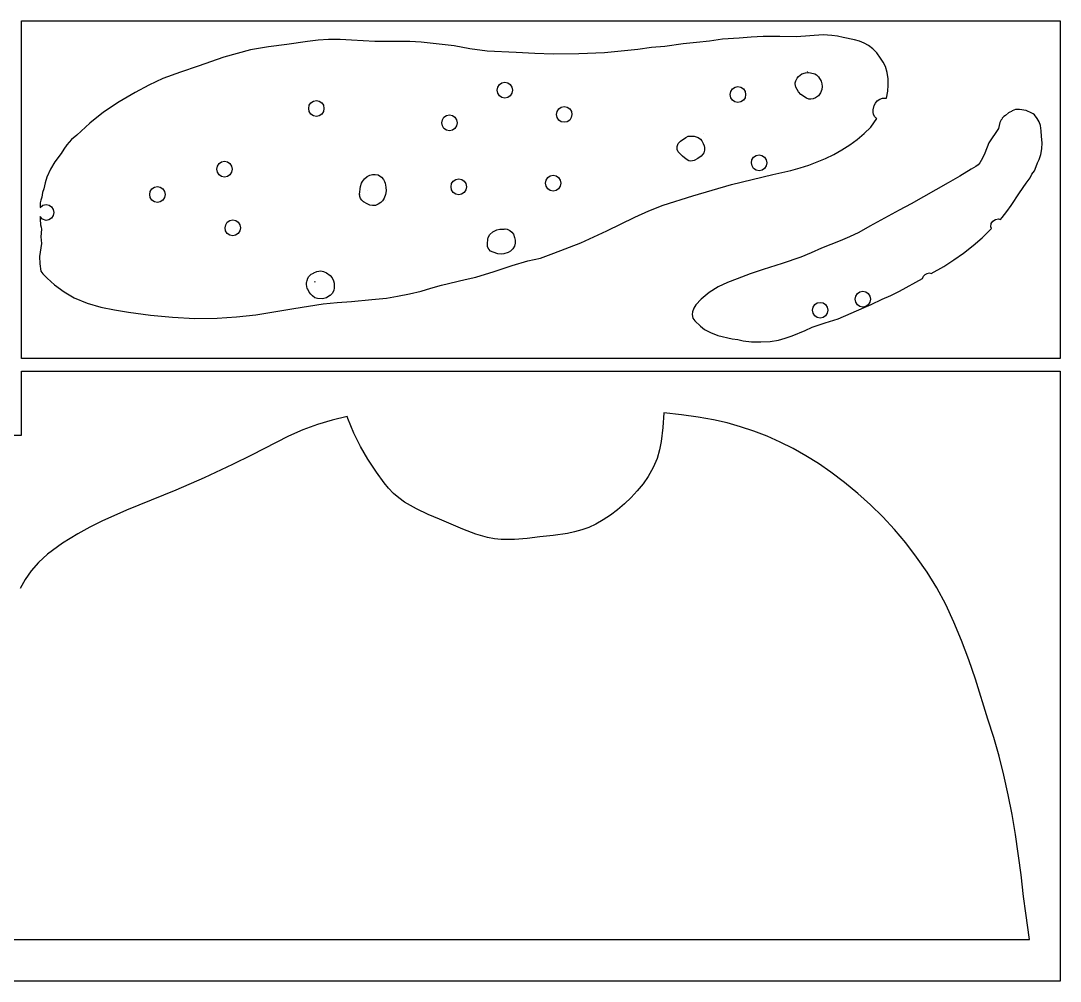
# Model space of a CAD drawing. Extents: x 2 to 598, y 977 to 2998.
# Drawn here: x 271.8 to 598, y 2696.5 to 2998 of the extents above; entities that cross this region are included whole.
import ezdxf

# ---------------------------------------------------------------- set-up
doc = ezdxf.new("R2010")
doc.units = 0

msp = doc.modelspace()

# ---------------------------------------------------------------- linework, layer by layer
at = {"layer": 'Calque 1'}
for p, q in [((361.825125, 2991.48375), (355.328, 2990.59)), ((365.081891, 2991.871094), (361.825125, 2991.48375)), ((368.35, 2992.1), (365.081891, 2991.871094)), ((371.988641, 2992.109375), (368.35, 2992.1)), ((375.643125, 2991.9425), (371.988641, 2992.109375)), ((382.928, 2991.53), (375.643125, 2991.9425)), ((390.218375, 2991.4825), (382.928, 2991.53)), ((393.864828, 2991.456875), (390.218375, 2991.4825)), ((397.505, 2991.3), (393.864828, 2991.456875)), ((407.865, 2990.12), (397.505, 2991.3)), ((487.92, 2991.58), (483.818875, 2991.15125)), ((492.055, 2992.19), (487.92, 2991.58)), ((497.256, 2992.57), (492.055, 2992.19)), ((501.010125, 2992.89), (497.256, 2992.57)), ((504.75, 2993.09), (501.010125, 2992.89)), ((510.013, 2993.015), (504.75, 2993.09)), ((515.273, 2993), (510.013, 2993.015)), ((519.408625, 2993.30375), (515.273, 2993)), ((523.572, 2993.54), (519.408625, 2993.30375)), ((523.571, 2993.54), (523.572, 2993.54)), ((526.329, 2993.42), (523.571, 2993.54)), ((523.571, 2993.54), (523.571, 2993.54)), ((528.093625, 2993.12), (526.329, 2993.42)), ((529.85, 2992.76), (528.093625, 2993.12)), ((533.404422, 2992.045781), (529.85, 2992.76)), ((534.991408, 2991.578574), (533.404422, 2992.045781)), ((536.470875, 2990.97625), (534.991408, 2991.578574)), ((343.863, 2988.84), (339.689453, 2987.770312)), ((349.573375, 2989.86125), (343.863, 2988.84)), ((355.328, 2990.59), (349.573375, 2989.86125)), ((412.747, 2989.22875), (407.865, 2990.12)), ((418.184, 2988.51), (412.747, 2989.22875)), ((427.274, 2988.08), (418.184, 2988.51)), ((433.078625, 2987.74375), (427.274, 2988.08)), ((454.997, 2987.99), (446.9345, 2987.5825)), ((465.438, 2988.98), (454.997, 2987.99)), ((469.738, 2989.64), (465.438, 2988.98)), ((473.874, 2989.93), (469.738, 2989.64)), ((479.648, 2990.73), (473.874, 2989.93)), ((483.818875, 2991.15125), (479.648, 2990.73)), ((537.857295, 2990.19252), (536.470875, 2990.97625)), ((539.165141, 2989.181094), (537.857295, 2990.19252)), ((540.408885, 2987.895684), (539.165141, 2989.181094)), ((541.603, 2986.29), (540.408885, 2987.895684)), ((335.580875, 2986.5375), (327.442, 2983.74)), ((339.689453, 2987.770312), (335.580875, 2986.5375)), ((438.863, 2987.52), (433.078625, 2987.74375)), ((446.9345, 2987.5825), (438.863, 2987.52)), ((542.4345, 2984.99875), (541.603, 2986.29)), ((543.158, 2983.64), (542.4345, 2984.99875)), ((321.922875, 2981.83375), (316.427, 2979.86)), ((327.442, 2983.74), (321.922875, 2981.83375)), ((516.944875, 2981.31125), (518.105, 2981.71)), ((518.105, 2981.71), (518.757, 2981.77)), ((518.746, 2982.06), (518.6318, 2981.95871)), ((518.6318, 2981.95871), (518.746, 2982.06)), ((518.746, 2982.06), (518.746, 2982.06)), ((518.757, 2981.77), (519.022, 2981.73)), ((518.757, 2981.77), (518.757, 2981.77)), ((519.022, 2981.73), (519.685, 2981.69)), ((519.685, 2981.69), (520.952875, 2981.375)), ((520.952875, 2981.375), (521.530422, 2981.009375)), ((543.723594, 2981.810312), (543.158, 2983.64)), ((543.96725, 2979.8175), (543.723594, 2981.810312)), ((316.427, 2979.86), (312.01375, 2977.8225)), ((422.029711, 2978.007298), (422.809592, 2978.549475)), ((422.809592, 2978.549475), (423.73, 2978.74)), ((423.73, 2978.74), (424.650715, 2978.549773)), ((423.73, 2978.74), (423.73, 2978.74)), ((424.650715, 2978.549773), (425.430935, 2978.007666)), ((514.818, 2978.17), (514.83, 2978.51)), ((515.062, 2977.12), (514.818, 2978.17)), ((514.83, 2978.51), (514.98375, 2979.14125)), ((514.83, 2978.51), (514.83, 2978.51)), ((514.98375, 2979.14125), (515.226, 2979.6)), ((515.226, 2979.6), (515.40525, 2979.9575)), ((515.40525, 2979.9575), (515.856, 2980.48)), ((515.856, 2980.48), (516.39, 2980.89)), ((516.39, 2980.89), (516.944875, 2981.31125)), ((521.530422, 2981.009375), (522.121, 2980.43)), ((522.121, 2980.43), (522.973125, 2979.05125)), ((522.973125, 2979.05125), (523.208172, 2978.257344)), ((523.208172, 2978.257344), (523.304, 2977.38)), ((543.990781, 2977.798438), (543.96725, 2979.8175)), ((307.746, 2975.47), (302.6735, 2972.51)), ((312.01375, 2977.8225), (307.746, 2975.47)), ((421.328, 2976.24), (421.509378, 2977.196213)), ((421.518064, 2975.270559), (421.328, 2976.24)), ((421.509378, 2977.196213), (422.029711, 2978.007298)), ((422.033116, 2974.479166), (421.518064, 2975.270559)), ((425.942834, 2975.270308), (425.42753, 2974.478799)), ((425.430935, 2978.007666), (425.951527, 2977.196453)), ((426.133, 2976.24), (425.942834, 2975.270308)), ((425.951527, 2977.196453), (426.133, 2976.24)), ((494.47, 2974.83), (494.651282, 2975.785973)), ((494.651282, 2975.785973), (495.171358, 2976.596931)), ((495.171358, 2976.596931), (495.950899, 2977.139177)), ((495.950899, 2977.139177), (496.871, 2977.33)), ((496.871, 2977.33), (497.791715, 2977.139773)), ((496.871, 2977.33), (496.871, 2977.33)), ((497.791715, 2977.139773), (498.571935, 2976.597666)), ((498.571935, 2976.597666), (499.092527, 2975.786453)), ((499.092527, 2975.786453), (499.274, 2974.83)), ((515.85, 2975.72), (515.062, 2977.12)), ((516.602, 2974.9), (515.85, 2975.72)), ((518.342, 2973.74), (516.602, 2974.9)), ((522.784375, 2975.385), (522.125703, 2974.4775)), ((523.182609, 2976.3975), (522.784375, 2975.385)), ((523.304, 2977.38), (523.182609, 2976.3975)), ((543.507, 2973.66), (543.896, 2975.89)), ((543.896, 2975.89), (543.990781, 2977.798438)), ((302.6735, 2972.51), (297.754, 2969.28)), ((362.348064, 2971.469441), (362.863116, 2972.260834)), ((362.863116, 2972.260834), (363.62611, 2972.79431)), ((363.62611, 2972.79431), (364.56, 2972.99)), ((364.56, 2972.99), (365.49421, 2972.794608)), ((364.56, 2972.99), (364.56, 2972.99)), ((365.49421, 2972.794608), (366.25753, 2972.261201)), ((366.25753, 2972.261201), (366.772834, 2971.469692)), ((422.79611, 2973.94569), (422.033116, 2974.479166)), ((423.73, 2973.75), (422.79611, 2973.94569)), ((424.66421, 2973.945392), (423.73, 2973.75)), ((425.42753, 2974.478799), (424.66421, 2973.945392)), ((494.659962, 2973.860811), (494.47, 2974.83)), ((495.174762, 2973.069533), (494.659962, 2973.860811)), ((495.937431, 2972.535989), (495.174762, 2973.069533)), ((496.871, 2972.34), (495.937431, 2972.535989)), ((497.80521, 2972.535392), (496.871, 2972.34)), ((498.56853, 2973.068799), (497.80521, 2972.535392)), ((499.083834, 2973.860308), (498.56853, 2973.068799)), ((499.274, 2974.83), (499.083834, 2973.860308)), ((519.115359, 2973.408906), (518.342, 2973.74)), ((519.698125, 2973.34125), (519.115359, 2973.408906)), ((520.452, 2973.52), (519.698125, 2973.34125)), ((521.223, 2973.81), (520.452, 2973.52)), ((522.125703, 2974.4775), (521.223, 2973.81)), ((539.65, 2971.45), (539.98425, 2972.17)), ((539.98425, 2972.17), (540.602, 2972.92)), ((540.602, 2972.92), (541.408, 2973.425)), ((541.408, 2973.425), (542.196, 2973.66)), ((542.196, 2973.66), (543.507, 2973.66)), ((297.754, 2969.28), (293.445625, 2965.84875)), ((362.158, 2970.5), (362.348064, 2971.469441)), ((362.339378, 2969.543787), (362.158, 2970.5)), ((362.859711, 2968.732702), (362.339378, 2969.543787)), ((363.639592, 2968.190525), (362.859711, 2968.732702)), ((366.260935, 2968.732334), (365.480715, 2968.190227)), ((366.781527, 2969.543547), (366.260935, 2968.732334)), ((366.772834, 2971.469692), (366.963, 2970.5)), ((366.963, 2970.5), (366.781527, 2969.543547)), ((405.38111, 2968.26431), (406.315, 2968.46)), ((406.315, 2968.46), (407.24921, 2968.264608)), ((406.315, 2968.46), (406.315, 2968.46)), ((439.961, 2968.61), (440.142473, 2969.566453)), ((440.151166, 2967.640308), (439.961, 2968.61)), ((440.142473, 2969.566453), (440.663065, 2970.377666)), ((440.663065, 2970.377666), (441.443285, 2970.919773)), ((441.443285, 2970.919773), (442.364, 2971.11)), ((442.364, 2971.11), (443.284408, 2970.919475)), ((442.364, 2971.11), (442.364, 2971.11)), ((443.284408, 2970.919475), (444.064289, 2970.377298)), ((444.064289, 2970.377298), (444.584622, 2969.566213)), ((444.766, 2968.61), (444.575936, 2967.640559)), ((444.584622, 2969.566213), (444.766, 2968.61)), ((539.259715, 2969.286858), (539.347, 2970.07)), ((539.410638, 2968.533377), (539.259715, 2969.286858)), ((539.347, 2970.07), (539.65, 2971.45)), ((539.779242, 2967.865707), (539.410638, 2968.533377)), ((581.731, 2969.13), (580.83, 2968.24)), ((582.19275, 2969.33875), (581.731, 2969.13)), ((582.755, 2969.51), (582.19275, 2969.33875)), ((582.919, 2969.7), (582.755, 2969.51)), ((583.9925, 2970.09625), (582.919, 2969.7)), ((585.219, 2970.2), (583.9925, 2970.09625)), ((587.32475, 2969.8525), (585.219, 2970.2)), ((585.219, 2970.2), (585.219, 2970.2)), ((589.102, 2969.04), (587.32475, 2969.8525)), ((589.558625, 2968.81), (589.102, 2969.04)), ((589.962, 2968.52), (589.558625, 2968.81)), ((590.74, 2967.34), (589.962, 2968.52)), ((293.445625, 2965.84875), (289.36, 2962.14)), ((364.56, 2968), (363.639592, 2968.190525)), ((365.480715, 2968.190227), (364.56, 2968)), ((403.913, 2965.97), (404.103064, 2966.939441)), ((404.103064, 2965.000559), (403.913, 2965.97)), ((404.103064, 2966.939441), (404.618116, 2967.730834)), ((404.618116, 2967.730834), (405.38111, 2968.26431)), ((407.24921, 2968.264608), (408.01253, 2967.731201)), ((408.01253, 2967.731201), (408.527834, 2966.939692)), ((408.527834, 2966.939692), (408.718, 2965.97)), ((408.718, 2965.97), (408.527834, 2965.000308)), ((440.66647, 2966.848799), (440.151166, 2967.640308)), ((441.42979, 2966.315392), (440.66647, 2966.848799)), ((442.364, 2966.12), (441.42979, 2966.315392)), ((443.29789, 2966.31569), (442.364, 2966.12)), ((444.060884, 2966.849166), (443.29789, 2966.31569)), ((444.575936, 2967.640559), (444.060884, 2966.849166)), ((538.53, 2964.6), (539.524375, 2965.915)), ((539.524375, 2965.915), (540.431, 2967.29)), ((540.345, 2967.34), (539.779242, 2967.865707)), ((540.431, 2967.29), (540.345, 2967.34)), ((579.029, 2966.06), (578.619, 2964.22)), ((579.479, 2966.91), (579.029, 2966.06)), ((579.889, 2967.29), (579.479, 2966.91)), ((580.261375, 2967.93125), (579.806, 2967.48)), ((579.806, 2967.48), (579.889, 2967.29)), ((580.83, 2968.24), (580.261375, 2967.93125)), ((591.387875, 2966.29875), (590.74, 2967.34)), ((591.846, 2965.16), (591.387875, 2966.29875)), ((592.055625, 2963.45125), (591.846, 2965.16)), ((289.36, 2962.14), (287.776375, 2960.75875)), ((404.618116, 2964.209166), (404.103064, 2965.000559)), ((405.38111, 2963.67569), (404.618116, 2964.209166)), ((406.315, 2963.48), (405.38111, 2963.67569)), ((407.24921, 2963.675392), (406.315, 2963.48)), ((408.01253, 2964.208799), (407.24921, 2963.675392)), ((408.527834, 2965.000308), (408.01253, 2964.208799)), ((482.546, 2961.79), (482.643, 2961.81)), ((482.643, 2961.81), (483.085, 2961.74)), ((482.643, 2961.81), (482.643, 2961.81)), ((486.087, 2962.71), (486.0405, 2962.716)), ((486.0405, 2962.716), (486.087, 2962.71)), ((486.087, 2962.71), (486.087, 2962.71)), ((534.321359, 2960.749844), (536.523631, 2962.600918)), ((536.523631, 2962.600918), (538.53, 2964.6)), ((578.619, 2964.22), (575.589, 2959.64)), ((592.173, 2961.72), (592.055625, 2963.45125)), ((286.288, 2959.07), (285.31, 2957.71375)), ((287.776375, 2960.75875), (286.288, 2959.07)), ((477.787, 2958.56), (478.130329, 2959.483467)), ((477.829, 2957.57), (477.787, 2958.56)), ((477.787, 2958.56), (477.787, 2958.56)), ((478.130329, 2959.483467), (478.798, 2960.19)), ((478.798, 2960.19), (480.532, 2961.4)), ((480.532, 2961.4), (481.2965, 2961.78125)), ((481.2965, 2961.78125), (481.5, 2961.75)), ((481.5, 2961.75), (481.776, 2961.78)), ((481.776, 2961.78), (482.179, 2961.79)), ((482.179, 2961.79), (482.546, 2961.79)), ((483.085, 2961.74), (483.731, 2961.55)), ((483.731, 2961.55), (484.368, 2961.32)), ((484.368, 2961.32), (485.16675, 2960.78875)), ((485.16675, 2960.78875), (485.541, 2960.31)), ((485.541, 2960.31), (485.986, 2959.51)), ((485.986, 2959.51), (486.266, 2958.7)), ((486.266, 2958.7), (486.375875, 2958.20625)), ((529.478125, 2957.48375), (531.960439, 2959.044785)), ((531.960439, 2959.044785), (534.321359, 2960.749844)), ((575.589, 2959.64), (574.296, 2956.44875)), ((592.3435, 2959.735), (592.173, 2961.72)), ((592.256, 2957.75), (592.3435, 2959.735)), ((284.446, 2956.29), (282.522, 2953.73)), ((285.31, 2957.71375), (284.446, 2956.29)), ((478.109939, 2956.879625), (477.829, 2957.57)), ((478.579, 2956.31), (478.109939, 2956.879625)), ((479.437125, 2955.5), (478.579, 2956.31)), ((480.587, 2954.54), (479.437125, 2955.5)), ((485.333, 2955.54), (484.318, 2954.76)), ((485.889125, 2956.09), (485.333, 2955.54)), ((486.151016, 2956.589062), (485.889125, 2956.09)), ((486.347, 2957.39), (486.151016, 2956.589062)), ((486.375875, 2958.20625), (486.347, 2957.39)), ((501.794711, 2955.197298), (502.574592, 2955.739475)), ((502.574592, 2955.739475), (503.495, 2955.93)), ((503.495, 2955.93), (504.415715, 2955.739773)), ((503.495, 2955.93), (503.495, 2955.93)), ((504.415715, 2955.739773), (505.195935, 2955.197666)), ((524.298328, 2954.785781), (526.91167, 2956.064746)), ((526.91167, 2956.064746), (529.478125, 2957.48375)), ((574.296, 2956.44875), (573.6045, 2954.879844)), ((591.395, 2954.44), (591.896, 2956.06125)), ((591.896, 2956.06125), (592.256, 2957.75)), ((282.522, 2953.73), (281.14225, 2951.38875)), ((333.319, 2951.42), (333.509064, 2952.389441)), ((333.509064, 2952.389441), (334.024116, 2953.180834)), ((334.024116, 2953.180834), (334.78711, 2953.71431)), ((334.78711, 2953.71431), (335.721, 2953.91)), ((335.721, 2953.91), (336.65521, 2953.714608)), ((335.721, 2953.91), (335.721, 2953.91)), ((336.65521, 2953.714608), (337.41853, 2953.181201)), ((337.41853, 2953.181201), (337.933834, 2952.389692)), ((337.933834, 2952.389692), (338.124, 2951.42)), ((481.432094, 2954.080313), (480.587, 2954.54)), ((482.124, 2953.9675), (481.432094, 2954.080313)), ((483.103, 2954.19), (482.124, 2953.9675)), ((484.318, 2954.76), (483.103, 2954.19)), ((501.093, 2953.43), (501.274378, 2954.386213)), ((501.283064, 2952.460559), (501.093, 2953.43)), ((501.274378, 2954.386213), (501.794711, 2955.197298)), ((501.798116, 2951.669166), (501.283064, 2952.460559)), ((505.707834, 2952.460308), (505.19253, 2951.668799)), ((505.195935, 2955.197666), (505.716527, 2954.386453)), ((505.898, 2953.43), (505.707834, 2952.460308)), ((505.716527, 2954.386453), (505.898, 2953.43)), ((516.423703, 2951.799844), (519.08, 2952.64)), ((519.08, 2952.64), (524.298328, 2954.785781)), ((571.52675, 2952.26125), (570.061, 2951.37)), ((572.205531, 2952.769219), (571.52675, 2952.26125)), ((572.763, 2953.4), (572.205531, 2952.769219)), ((573.6045, 2954.879844), (572.763, 2953.4)), ((589.881, 2950.94), (590.409875, 2952.2175)), ((590.409875, 2952.2175), (590.863, 2953.45)), ((590.863, 2953.45), (591.395, 2954.44)), ((279.983, 2948.92), (279.43725, 2947.08875)), ((281.14225, 2951.38875), (279.983, 2948.92)), ((333.500378, 2950.463787), (333.319, 2951.42)), ((334.020711, 2949.652702), (333.500378, 2950.463787)), ((334.800592, 2949.110525), (334.020711, 2949.652702)), ((335.721, 2948.92), (334.800592, 2949.110525)), ((336.641715, 2949.110227), (335.721, 2948.92)), ((337.421935, 2949.652334), (336.641715, 2949.110227)), ((337.942527, 2950.463547), (337.421935, 2949.652334)), ((338.124, 2951.42), (337.942527, 2950.463547)), ((379.660516, 2948.429063), (380.472125, 2949.075)), ((380.472125, 2949.075), (381.349172, 2949.510938)), ((381.349172, 2949.510938), (382.159, 2949.72)), ((382.159, 2949.72), (382.992, 2949.79)), ((382.992, 2949.79), (383.912375, 2949.61625)), ((382.992, 2949.79), (382.992, 2949.79)), ((383.912375, 2949.61625), (384.988, 2948.94)), ((384.988, 2948.94), (385.664828, 2948.193438)), ((436.686166, 2947.979692), (437.20147, 2948.771201)), ((437.20147, 2948.771201), (437.96479, 2949.304608)), ((437.96479, 2949.304608), (438.899, 2949.5)), ((438.899, 2949.5), (439.83289, 2949.30431)), ((438.899, 2949.5), (438.899, 2949.5)), ((439.83289, 2949.30431), (440.595884, 2948.770834)), ((440.595884, 2948.770834), (441.110936, 2947.979441)), ((494.839, 2946.6), (507.819, 2949.72)), ((502.56111, 2951.13569), (501.798116, 2951.669166)), ((503.495, 2950.94), (502.56111, 2951.13569)), ((504.42921, 2951.135392), (503.495, 2950.94)), ((505.19253, 2951.668799), (504.42921, 2951.135392)), ((507.819, 2949.72), (513.471625, 2951.03375)), ((513.471625, 2951.03375), (516.423703, 2951.799844)), ((566.498125, 2949.235), (562.813, 2947.16)), ((570.061, 2951.37), (566.498125, 2949.235)), ((588.611, 2948.68), (589.143, 2949.81)), ((589.143, 2949.81), (589.881, 2950.94)), ((279.43725, 2947.08875), (279.082, 2945.28)), ((312.971116, 2945.230834), (313.73411, 2945.76431)), ((313.73411, 2945.76431), (314.668, 2945.96)), ((314.668, 2945.96), (315.60189, 2945.76431)), ((314.668, 2945.96), (314.668, 2945.96)), ((315.60189, 2945.76431), (316.364884, 2945.230834)), ((378.34, 2945.29), (378.438, 2945.94)), ((378.438, 2945.94), (378.747375, 2946.9825)), ((378.747375, 2946.9825), (379.047, 2947.59)), ((379.047, 2947.59), (379.660516, 2948.429063)), ((385.664828, 2948.193438), (385.990375, 2947.5875)), ((385.990375, 2947.5875), (386.122, 2946.97)), ((386.122, 2946.97), (386.40025, 2945.818281)), ((386.40025, 2945.818281), (386.44525, 2944.61875)), ((406.832, 2945.91), (407.022064, 2946.879441)), ((407.013378, 2944.953787), (406.832, 2945.91)), ((407.022064, 2946.879441), (407.537116, 2947.670834)), ((407.537116, 2947.670834), (408.30011, 2948.20431)), ((408.30011, 2948.20431), (409.234, 2948.4)), ((409.234, 2948.4), (410.16821, 2948.204608)), ((409.234, 2948.4), (409.234, 2948.4)), ((410.16821, 2948.204608), (410.93153, 2947.671201)), ((410.93153, 2947.671201), (411.446834, 2946.879692)), ((411.446834, 2946.879692), (411.637, 2945.91)), ((411.637, 2945.91), (411.455527, 2944.953547)), ((436.496, 2947.01), (436.686166, 2947.979692)), ((436.686166, 2946.040308), (436.496, 2947.01)), ((437.20147, 2945.248799), (436.686166, 2946.040308)), ((441.110936, 2946.040559), (440.595884, 2945.249166)), ((441.110936, 2947.979441), (441.301, 2947.01)), ((441.301, 2947.01), (441.110936, 2946.040559)), ((488.740875, 2944.86625), (494.839, 2946.6)), ((562.813, 2947.16), (551.266, 2940.5)), ((585.253, 2944), (587.342, 2947.02)), ((587.342, 2947.02), (588.611, 2948.68)), ((278.427, 2942.58), (278.142, 2941.72125)), ((278.632, 2944.05), (278.427, 2942.58)), ((279.082, 2945.28), (278.632, 2944.05)), ((312.266, 2943.47), (312.456064, 2944.439441)), ((312.447378, 2942.513787), (312.266, 2943.47)), ((312.967711, 2941.702702), (312.447378, 2942.513787)), ((312.456064, 2944.439441), (312.971116, 2945.230834)), ((316.364884, 2945.230834), (316.879936, 2944.439441)), ((316.888622, 2942.513787), (316.368289, 2941.702702)), ((316.879936, 2944.439441), (317.07, 2943.47)), ((317.07, 2943.47), (316.888622, 2942.513787)), ((378.127, 2943.5), (378.137, 2943.68)), ((378.137, 2943.61), (378.127, 2943.5)), ((378.137, 2943.68), (378.16, 2944.15)), ((378.17606, 2942.881259), (378.137, 2943.61)), ((378.16, 2944.15), (378.34, 2945.29)), ((378.413591, 2942.210365), (378.17606, 2942.881259)), ((380.492, 2944.78), (380.492, 2944.783)), ((380.492, 2944.783), (380.492, 2944.78)), ((380.492, 2944.78), (380.49251, 2944.777)), ((380.49251, 2944.777), (380.492, 2944.78)), ((385.795, 2942.29), (385.494, 2941.78)), ((386.246875, 2943.424844), (385.795, 2942.29)), ((386.44525, 2944.61875), (386.246875, 2943.424844)), ((407.533711, 2944.142702), (407.013378, 2944.953787)), ((408.313592, 2943.600525), (407.533711, 2944.142702)), ((409.234, 2943.41), (408.313592, 2943.600525)), ((410.154715, 2943.600227), (409.234, 2943.41)), ((410.934935, 2944.142334), (410.154715, 2943.600227)), ((411.455527, 2944.953547), (410.934935, 2944.142334)), ((437.96479, 2944.715392), (437.20147, 2945.248799)), ((438.899, 2944.52), (437.96479, 2944.715392)), ((439.83289, 2944.71569), (438.899, 2944.52)), ((440.595884, 2945.249166), (439.83289, 2944.71569)), ((473.422, 2940.12), (482.759, 2943.05)), ((482.759, 2943.05), (488.740875, 2944.86625)), ((582.625625, 2940.05), (585.253, 2944)), ((277.935, 2940.84), (277.912, 2939.39)), ((277.912, 2939.39), (278.727361, 2940.066424)), ((278.142, 2941.72125), (277.935, 2940.84)), ((278.727361, 2940.066424), (279.742, 2940.32)), ((279.742, 2940.32), (280.67589, 2940.12431)), ((280.67589, 2940.12431), (281.438884, 2939.590834)), ((281.438884, 2939.590834), (281.953936, 2938.799441)), ((313.747592, 2941.160525), (312.967711, 2941.702702)), ((314.668, 2940.97), (313.747592, 2941.160525)), ((315.588408, 2941.160525), (314.668, 2940.97)), ((316.368289, 2941.702702), (315.588408, 2941.160525)), ((378.827577, 2941.639289), (378.413591, 2942.210365)), ((379.396, 2941.21), (378.827577, 2941.639289)), ((379.528, 2941.0975), (379.350906, 2941.222188)), ((379.350906, 2941.222188), (379.396, 2941.21)), ((380.272, 2940.64), (379.528, 2941.0975)), ((381.378875, 2940.10875), (380.272, 2940.64)), ((382.148359, 2939.972031), (381.378875, 2940.10875)), ((383.094, 2940.05), (382.148359, 2939.972031)), ((383.995, 2940.39), (383.094, 2940.05)), ((384.789, 2940.91), (383.995, 2940.39)), ((385.3545, 2941.49875), (384.789, 2940.91)), ((385.494, 2941.78), (385.3545, 2941.49875)), ((386.35, 2941.55), (386.3252, 2941.566)), ((386.3252, 2941.566), (386.35, 2941.55)), ((386.35, 2941.55), (386.35, 2941.55)), ((468.917797, 2938.327344), (473.422, 2940.12)), ((551.266, 2940.5), (547.458, 2938.56)), ((581.271484, 2938.107813), (582.625625, 2940.05)), ((277.866, 2936.51), (277.854, 2935.73)), ((277.854, 2935.73), (278.018, 2933.89)), ((278.666755, 2935.68471), (277.866, 2936.51)), ((281.442289, 2936.062702), (280.662408, 2935.520525)), ((281.962622, 2936.873787), (281.442289, 2936.062702)), ((281.953936, 2938.799441), (282.144, 2937.83)), ((282.144, 2937.83), (281.962622, 2936.873787)), ((455.774, 2932.04), (464.500875, 2936.31625)), ((464.500875, 2936.31625), (468.917797, 2938.327344)), ((547.458, 2938.56), (538.285, 2933.56)), ((577.64879, 2935.634608), (578.583, 2935.83)), ((578.583, 2935.83), (579.225, 2935.66)), ((579.225, 2935.66), (579.807, 2936.25)), ((579.807, 2936.25), (581.271484, 2938.107813)), ((278.018, 2933.89), (278.2495, 2933.19625)), ((278.304, 2932.57), (278.141, 2930.21)), ((278.2495, 2933.19625), (278.304, 2932.57)), ((279.742, 2935.33), (278.666755, 2935.68471)), ((280.662408, 2935.520525), (279.742, 2935.33)), ((335.917, 2933.02), (336.107166, 2933.989692)), ((336.098473, 2932.063547), (335.917, 2933.02)), ((336.107166, 2933.989692), (336.62247, 2934.781201)), ((336.62247, 2934.781201), (337.38579, 2935.314608)), ((337.38579, 2935.314608), (338.32, 2935.51)), ((338.32, 2935.51), (339.25389, 2935.31431)), ((338.32, 2935.51), (338.32, 2935.51)), ((339.25389, 2935.31431), (340.016884, 2934.780834)), ((340.016884, 2934.780834), (340.531936, 2933.989441)), ((340.531936, 2933.989441), (340.722, 2933.02)), ((340.722, 2933.02), (340.540622, 2932.063787)), ((421.242375, 2932.32125), (422.097, 2932.56)), ((422.097, 2932.56), (422.949125, 2932.6325)), ((422.949125, 2932.6325), (423.175, 2932.6)), ((423.175, 2932.6), (423.17625, 2932.60625)), ((423.17625, 2932.60625), (423.551, 2932.62)), ((423.551, 2932.62), (423.838, 2932.64)), ((423.838, 2932.64), (424.443875, 2932.57125)), ((423.838, 2932.64), (423.838, 2932.64)), ((424.443875, 2932.57125), (425.295, 2932.18)), ((538.285, 2933.56), (534.763, 2931.52)), ((575.59, 2931.95), (576.404, 2932.78)), ((576.18, 2933.34), (576.370166, 2934.309692)), ((576.404, 2932.78), (576.18, 2933.34)), ((576.370166, 2934.309692), (576.88547, 2935.101201)), ((576.88547, 2935.101201), (577.64879, 2935.634608)), ((278.141, 2930.21), (278.23475, 2929.1375)), ((336.619065, 2931.252334), (336.098473, 2932.063547)), ((337.399285, 2930.710227), (336.619065, 2931.252334)), ((338.32, 2930.52), (337.399285, 2930.710227)), ((339.240408, 2930.710525), (338.32, 2930.52)), ((340.020289, 2931.252702), (339.240408, 2930.710525)), ((340.540622, 2932.063787), (340.020289, 2931.252702)), ((418.24, 2927.93), (418.373, 2929.39)), ((418.373, 2929.39), (418.474, 2929.975)), ((418.474, 2929.975), (419.022, 2930.92)), ((419.022, 2930.92), (419.95425, 2931.74125)), ((419.95425, 2931.74125), (420.624, 2932.03)), ((420.624, 2932.03), (421.242375, 2932.32125)), ((425.295, 2932.18), (425.946969, 2931.607969)), ((425.946969, 2931.607969), (426.382, 2930.96375)), ((426.382, 2930.96375), (426.764, 2929.95)), ((426.764, 2929.95), (426.908297, 2929.138906)), ((447.523125, 2928.335), (455.774, 2932.04)), ((531.891687, 2930.1425), (528.963, 2928.9225)), ((534.763, 2931.52), (531.891687, 2930.1425)), ((570.690094, 2927.424844), (573.542, 2929.87)), ((573.542, 2929.87), (575.59, 2931.95)), ((278.264, 2928.08), (277.649, 2924.02)), ((278.23475, 2929.1375), (278.264, 2928.08)), ((418.310381, 2927.053034), (418.239, 2927.93)), ((418.239, 2927.93), (418.24, 2927.93)), ((418.662059, 2926.280478), (418.310381, 2927.053034)), ((419.247707, 2925.680182), (418.662059, 2926.280478)), ((426.243, 2926.37), (425.541391, 2925.659062)), ((426.734891, 2927.287969), (426.243, 2926.37)), ((426.927625, 2928.23125), (426.734891, 2927.287969)), ((426.908297, 2929.138906), (426.927625, 2928.23125)), ((439.108, 2925.05), (447.523125, 2928.335)), ((523.052, 2926.61), (519.846625, 2925.1875)), ((528.963, 2928.9225), (523.052, 2926.61)), ((567.69625, 2925.09875), (570.690094, 2927.424844)), ((277.649, 2924.02), (277.647, 2924.01)), ((277.647, 2924.01), (277.777625, 2921.70125)), ((420.021, 2925.32), (419.247707, 2925.680182)), ((421.5, 2924.87), (420.021, 2925.32)), ((422.631, 2924.77), (421.5, 2924.87)), ((423.379, 2924.88), (422.631, 2924.77)), ((424.803875, 2925.235), (423.379, 2924.88)), ((425.541391, 2925.659062), (424.803875, 2925.235)), ((430.959, 2922.59), (434.931, 2923.49)), ((434.931, 2923.49), (439.108, 2925.05)), ((516.582, 2923.78), (510.695375, 2921.76375)), ((519.846625, 2925.1875), (516.582, 2923.78)), ((561.462, 2920.89), (564.605281, 2922.913281)), ((564.605281, 2922.913281), (567.69625, 2925.09875)), ((277.777625, 2921.70125), (278.098, 2919.43)), ((278.098, 2919.43), (278.773656, 2918.537969)), ((364.666, 2919.27), (365.946, 2919.48)), ((365.946, 2919.48), (365.947, 2919.48)), ((365.946, 2919.48), (365.946, 2919.48)), ((365.947, 2919.48), (366.855375, 2919.30875)), ((420.3445, 2919.26875), (426.004, 2921.13)), ((426.004, 2921.13), (430.959, 2922.59)), ((504.748, 2919.95), (500.65925, 2918.52625)), ((510.695375, 2921.76375), (504.748, 2919.95)), ((557.525, 2918.69), (561.462, 2920.89)), ((278.773656, 2918.537969), (280.12975, 2917.16125)), ((280.12975, 2917.16125), (282.397, 2915.08)), ((361.563, 2916.1), (361.662, 2916.49)), ((361.662, 2916.49), (361.762, 2916.83)), ((361.762, 2916.83), (361.819, 2917)), ((361.819, 2917), (361.87, 2917.14)), ((361.87, 2917.14), (362.151, 2917.66)), ((362.151, 2917.66), (362.959, 2918.49625)), ((362.959, 2918.49625), (363.428, 2918.68)), ((363.428, 2918.68), (363.695, 2918.8)), ((363.695, 2918.8), (363.723, 2918.83)), ((363.723, 2918.83), (364.666, 2919.27)), ((364.1072, 2916.17802), (364.0679, 2915.9155)), ((364.07, 2915.9), (364.1072, 2916.17802)), ((366.855375, 2919.30875), (367.775, 2918.86)), ((367.775, 2918.86), (368.934875, 2917.995)), ((368.934875, 2917.995), (369.485703, 2917.304688)), ((369.485703, 2917.304688), (369.929, 2916.38)), ((369.929, 2916.38), (370.125625, 2915.62375)), ((403.851, 2914.99), (411.304, 2916.78)), ((411.304, 2916.78), (414.661, 2917.49)), ((414.661, 2917.49), (420.3445, 2919.26875)), ((496.599, 2917.02), (493.540234, 2915.840938)), ((500.65925, 2918.52625), (496.599, 2917.02)), ((547.54, 2913.1), (554.753, 2917.13)), ((554.753, 2917.13), (555.088775, 2917.811055)), ((555.088775, 2917.811055), (555.594713, 2918.344189)), ((555.594713, 2918.344189), (556.230044, 2918.697729)), ((556.230044, 2918.697729), (556.954, 2918.84)), ((556.954, 2918.84), (557.525, 2918.69)), ((282.397, 2915.08), (285.3895, 2912.885)), ((285.3895, 2912.885), (288.58, 2911.02)), ((361.6825, 2913.96875), (361.466, 2915.24)), ((361.466, 2915.24), (361.468, 2915.24)), ((361.468, 2915.24), (361.514, 2915.87)), ((361.514, 2915.87), (361.563, 2916.1)), ((361.80575, 2913.733906), (361.6825, 2913.96875)), ((361.86, 2913.77), (361.80575, 2913.733906)), ((362.314375, 2912.775156), (361.86, 2913.77)), ((364.0679, 2915.9155), (364.068, 2915.91)), ((364.068, 2915.91), (364.07, 2915.91052)), ((364.07, 2915.91052), (364.07, 2915.9)), ((370.034875, 2913.352031), (369.481, 2912.36)), ((370.20625, 2914.14625), (370.034875, 2913.352031)), ((370.125625, 2915.62375), (370.107, 2915.37)), ((370.107, 2915.37), (370.126, 2914.92)), ((370.126, 2914.92), (370.20625, 2914.14625)), ((393.7505, 2912.32125), (397.422, 2913.15)), ((397.422, 2913.15), (400.534, 2914.09)), ((400.534, 2914.09), (403.851, 2914.99)), ((490.617125, 2914.4575), (487.869703, 2912.747813)), ((493.540234, 2915.840938), (490.617125, 2914.4575)), ((534.378711, 2912.367298), (535.158592, 2912.909475)), ((535.158592, 2912.909475), (536.079, 2913.1)), ((536.079, 2913.1), (536.999408, 2912.909475)), ((536.079, 2913.1), (536.079, 2913.1)), ((536.999408, 2912.909475), (537.779289, 2912.367298)), ((544.87975, 2911.80375), (547.54, 2913.1)), ((288.58, 2911.02), (292.664766, 2909.328438)), ((362.79275, 2912.13375), (362.314375, 2912.775156)), ((363.346, 2911.66), (362.79275, 2912.13375)), ((364.058215, 2911.067151), (363.346, 2911.66)), ((364.934, 2910.8), (364.058215, 2911.067151)), ((366.522, 2910.68), (364.934, 2910.8)), ((367.761375, 2911.02375), (366.522, 2910.68)), ((368.838, 2911.72), (367.761375, 2911.02375)), ((368.949875, 2911.7775), (368.838, 2911.72)), ((369.481, 2912.36), (368.949875, 2911.7775)), ((371.129875, 2909.565), (375.555, 2909.89)), ((375.555, 2909.89), (381.943, 2910.55)), ((381.943, 2910.55), (386.529, 2910.92)), ((386.529, 2910.92), (390.01, 2911.59)), ((390.01, 2911.59), (393.7505, 2912.32125)), ((485.338, 2910.59), (483.696625, 2908.8225)), ((487.869703, 2912.747813), (485.338, 2910.59)), ((521.72911, 2909.41431), (522.663, 2909.61)), ((522.663, 2909.61), (523.59721, 2909.414608)), ((522.663, 2909.61), (522.663, 2909.61)), ((533.677, 2910.6), (533.858378, 2911.556213)), ((533.867064, 2909.630559), (533.677, 2910.6)), ((533.858378, 2911.556213), (534.378711, 2912.367298)), ((534.382116, 2908.839166), (533.867064, 2909.630559)), ((538.290936, 2909.630559), (537.775884, 2908.839166)), ((537.779289, 2912.367298), (538.299622, 2911.556213)), ((538.481, 2910.6), (538.290936, 2909.630559)), ((538.299622, 2911.556213), (538.481, 2910.6)), ((538.71, 2908.95), (542.176, 2910.59)), ((542.176, 2910.59), (544.87975, 2911.80375)), ((292.664766, 2909.328438), (296.904125, 2908.1)), ((296.904125, 2908.1), (301.229922, 2907.209063)), ((301.229922, 2907.209063), (305.574, 2906.53)), ((305.574, 2906.53), (312.493859, 2905.623594)), ((345.523125, 2905.72875), (357.538, 2907.67)), ((357.538, 2907.67), (366.71, 2909.18)), ((366.71, 2909.18), (371.129875, 2909.565)), ((482.554, 2906.62), (482.48, 2905.83)), ((482.973672, 2907.749375), (482.554, 2906.62)), ((483.696625, 2908.8225), (482.973672, 2907.749375)), ((520.261, 2907.12), (520.451064, 2908.089441)), ((520.442378, 2906.163787), (520.261, 2907.12)), ((520.451064, 2908.089441), (520.966116, 2908.880834)), ((520.966116, 2908.880834), (521.72911, 2909.41431)), ((523.59721, 2909.414608), (524.36053, 2908.881201)), ((524.36053, 2908.881201), (524.875834, 2908.089692)), ((524.875834, 2908.089692), (525.066, 2907.12)), ((525.066, 2907.12), (524.884527, 2906.163547)), ((532.40925, 2906.17125), (536.443, 2907.99)), ((535.14511, 2908.30569), (534.382116, 2908.839166)), ((536.079, 2908.11), (535.14511, 2908.30569)), ((537.01289, 2908.30569), (536.079, 2908.11)), ((536.443, 2907.99), (538.71, 2908.95)), ((537.775884, 2908.839166), (537.01289, 2908.30569)), ((312.493859, 2905.623594), (319.458625, 2904.92625)), ((319.458625, 2904.92625), (326.442328, 2904.545781)), ((326.442328, 2904.545781), (333.419, 2904.59)), ((333.419, 2904.59), (339.481047, 2905.016406)), ((339.481047, 2905.016406), (345.523125, 2905.72875)), ((482.48, 2905.83), (482.481, 2905.83)), ((482.481, 2905.83), (482.709406, 2904.681094)), ((482.709406, 2904.681094), (483.29575, 2903.75625)), ((483.29575, 2903.75625), (485.093, 2902.14)), ((520.186, 2901.85), (524.259, 2903.16125)), ((520.962711, 2905.352702), (520.442378, 2906.163787)), ((521.742592, 2904.810525), (520.962711, 2905.352702)), ((522.663, 2904.62), (521.742592, 2904.810525)), ((523.583715, 2904.810227), (522.663, 2904.62)), ((524.363935, 2905.352334), (523.583715, 2904.810227)), ((524.259, 2903.16125), (528.335, 2904.45)), ((524.884527, 2906.163547), (524.363935, 2905.352334)), ((528.335, 2904.45), (532.40925, 2906.17125)), ((485.093, 2902.14), (486.363, 2901.05)), ((486.363, 2901.05), (488.202875, 2900.090156)), ((488.202875, 2900.090156), (490.55425, 2899.25125)), ((513.848375, 2899.065), (517.975, 2900.81)), ((517.975, 2900.81), (520.186, 2901.85)), ((490.55425, 2899.25125), (495.044, 2898.12)), ((495.044, 2898.12), (496.846, 2897.93)), ((496.846, 2897.93), (498.524, 2897.51)), ((498.524, 2897.51), (501.114375, 2897.236563)), ((501.114375, 2897.236563), (504.058, 2897.19)), ((504.058, 2897.19), (506.998625, 2897.360938)), ((506.998625, 2897.360938), (509.58, 2897.74)), ((509.58, 2897.74), (511.728016, 2898.3125)), ((511.728016, 2898.3125), (513.848375, 2899.065)), ((374.23945, 2873.73966), (369.560884, 2872.590713)), ((374.42395, 2873.16812), (374.23945, 2873.73966)), ((473.624, 2874.89), (473.276274, 2870.273667)), ((473.62501, 2874.89425), (473.624, 2874.89)), ((479.129735, 2874.292751), (473.62501, 2874.89425)), ((484.339701, 2873.585785), (479.129735, 2874.292751)), ((364.923189, 2871.216619), (360.340549, 2869.562795)), ((369.560884, 2872.590713), (364.923189, 2871.216619)), ((376.313568, 2868.540205), (374.42395, 2873.16812)), ((489.159197, 2872.745244), (484.339701, 2873.585785)), ((493.49251, 2871.74302), (489.159197, 2872.745244)), ((493.50941, 2871.73902), (493.49251, 2871.74302)), ((497.710744, 2870.566012), (493.50941, 2871.73902)), ((501.881702, 2869.171498), (497.710744, 2870.566012)), ((355.81475, 2867.56866), (344.16015, 2861.67238)), ((355.82715, 2867.57466), (355.81475, 2867.56866)), ((360.340549, 2869.562795), (355.82715, 2867.57466)), ((378.39243, 2864.383455), (376.313568, 2868.540205)), ((473.276274, 2870.273667), (472.80647, 2865.94016)), ((506.01783, 2867.558265), (501.881702, 2869.171498)), ((510.114673, 2865.729103), (506.01783, 2867.558265)), ((380.747119, 2860.405737), (378.39243, 2864.383455)), ((472.80647, 2865.94016), (472.288818, 2863.263368)), ((514.167776, 2863.686798), (510.114673, 2865.729103)), ((344.16015, 2861.67238), (338.25252, 2858.68445)), ((472.288818, 2863.263368), (471.477188, 2860.551314)), ((518.172687, 2861.434141), (514.167776, 2863.686798)), ((522.124949, 2858.973919), (518.172687, 2861.434141)), ((338.25252, 2858.68445), (329.403554, 2854.5099)), ((383.46422, 2856.31492), (380.747119, 2860.405737)), ((470.293186, 2857.771458), (468.65842, 2854.89126)), ((471.477188, 2860.551314), (470.293186, 2857.771458)), ((526.02011, 2856.30892), (522.124949, 2858.973919)), ((329.403554, 2854.5099), (320.46032, 2850.66427)), ((385.869893, 2852.913109), (383.46422, 2856.31492)), ((468.65842, 2854.89126), (467.072994, 2852.618385)), ((530.332119, 2853.012276), (526.02011, 2856.30892)), ((387.239447, 2851.226411), (385.869893, 2852.913109)), ((388.78432, 2849.62592), (387.239447, 2851.226411)), ((467.072994, 2852.618385), (465.291478, 2850.418823)), ((534.477434, 2849.591344), (530.332119, 2853.012276)), ((320.46032, 2850.66427), (304.955533, 2844.317119)), ((390.475537, 2848.188163), (388.78432, 2849.62592)), ((392.25371, 2846.917289), (390.475537, 2848.188163)), ((463.346323, 2848.314332), (461.269983, 2846.326669)), ((465.291478, 2850.418823), (463.346323, 2848.314332)), ((538.463087, 2846.017649), (534.477434, 2849.591344)), ((395.962618, 2844.784336), (392.25371, 2846.917289)), ((399.694427, 2843.043358), (395.962618, 2844.784336)), ((459.094909, 2844.477592), (456.853556, 2842.78886)), ((461.269983, 2846.326669), (459.094909, 2844.477592)), ((542.29611, 2842.26272), (538.463087, 2846.017649)), ((304.955533, 2844.317119), (297.264578, 2840.903462)), ((403.23252, 2841.51065), (399.694427, 2843.043358)), ((410.580411, 2838.36754), (403.23252, 2841.51065)), ((454.578375, 2841.28223), (452.30182, 2839.97946)), ((456.853556, 2842.78886), (454.578375, 2841.28223)), ((545.98356, 2838.298301), (542.29611, 2842.26272)), ((293.477883, 2839.022793), (289.74692, 2836.98287)), ((297.264578, 2840.903462), (293.477883, 2839.022793)), ((414.620463, 2836.858688), (410.580411, 2838.36754)), ((447.865427, 2838.147737), (445.61327, 2837.526659)), ((450.100311, 2838.953561), (447.865427, 2838.147737)), ((452.30182, 2839.97946), (450.100311, 2838.953561)), ((549.53238, 2834.09578), (545.98356, 2838.298301)), ((289.74692, 2836.98287), (284.88048, 2833.958968)), ((418.32512, 2835.77664), (414.620463, 2836.858688)), ((420.477523, 2835.381505), (418.32512, 2835.77664)), ((422.592887, 2835.165312), (420.477523, 2835.381505)), ((426.72319, 2835.150467), (422.592887, 2835.165312)), ((430.737408, 2835.493534), (426.72319, 2835.150467)), ((434.65692, 2835.95594), (430.737408, 2835.493534)), ((438.914168, 2836.418611), (434.65692, 2835.95594)), ((443.35994, 2837.054999), (438.914168, 2836.418611)), ((445.61327, 2837.526659), (443.35994, 2837.054999)), ((284.88048, 2833.958968), (280.16455, 2830.51712)), ((549.54038, 2834.08548), (549.53238, 2834.09578)), ((552.949766, 2829.625655), (549.54038, 2834.08548)), ((280.16455, 2830.51712), (277.324973, 2827.95994)), ((556.23505, 2824.8721), (552.949766, 2829.625655)), ((275.046848, 2825.323023), (273.192033, 2822.610318)), ((277.324973, 2827.95994), (275.046848, 2825.323023)), ((556.24205, 2824.8621), (556.23505, 2824.8721)), ((556.24605, 2824.8551), (556.24205, 2824.8621)), ((556.24205, 2824.8621), (556.24205, 2824.8621)), ((559.272669, 2819.9927), (556.24605, 2824.8551)), ((273.192033, 2822.610318), (271.622386, 2819.825775)), ((562.06378, 2814.7673), (559.272669, 2819.9927)), ((564.644738, 2809.231616), (562.06378, 2814.7673)), ((562.06378, 2814.7673), (562.06378, 2814.7673)), ((567.04178, 2803.4383), (564.644738, 2809.231616)), ((567.04578, 2803.4303), (567.04178, 2803.4383)), ((569.286306, 2797.427293), (567.04578, 2803.4303)), ((567.04578, 2803.4303), (567.04578, 2803.4303)), ((571.39436, 2791.2719), (569.286306, 2797.427293)), ((575.31659, 2778.7156), (571.39436, 2791.2719)), ((571.39436, 2791.2719), (571.39436, 2791.2719)), ((577.147961, 2772.989105), (575.31659, 2778.7156)), ((575.31659, 2778.7156), (575.31659, 2778.7156)), ((578.82025, 2767.1241), (577.147961, 2772.989105)), ((580.338258, 2761.135266), (578.82025, 2767.1241)), ((578.82025, 2767.1241), (578.82025, 2767.1241)), ((581.70637, 2755.037), (580.338258, 2761.135266)), ((582.92911, 2748.843724), (581.70637, 2755.037)), ((581.70637, 2755.037), (581.70637, 2755.037)), ((584.01115, 2742.5701), (582.92911, 2748.843724)), ((585.77124, 2729.8401), (584.01115, 2742.5701)), ((584.01115, 2742.5701), (584.01115, 2742.5701)), ((586.503119, 2723.103897), (585.77124, 2729.8401)), ((585.77124, 2729.8401), (585.77124, 2729.8401)), ((585.77124, 2729.8401), (585.77124, 2729.8401)), ((587.199263, 2717.840966), (586.503119, 2723.103897)), ((588.399, 2709.6), (587.199263, 2717.840966)), ((236.63028, 2709.59012), (588.399, 2709.6))]:
    msp.add_line(p, q, dxfattribs=at)
at = {"layer": 'Layer 1'}
for p, q in [((272, 2998), (598, 2998)), ((272, 2892), (272, 2998)), ((598, 2998), (598, 2892)), ((598, 2892), (272, 2892)), ((272, 2888), (598, 2888)), ((272, 2867.93), (272, 2888)), ((598, 2888), (598, 2696.49)), ((227.03, 2867.93), (272, 2867.93)), ((598, 2696.49), (227.03, 2696.49))]:
    msp.add_line(p, q, dxfattribs=at)

doc.saveas('drawing.dxf')
